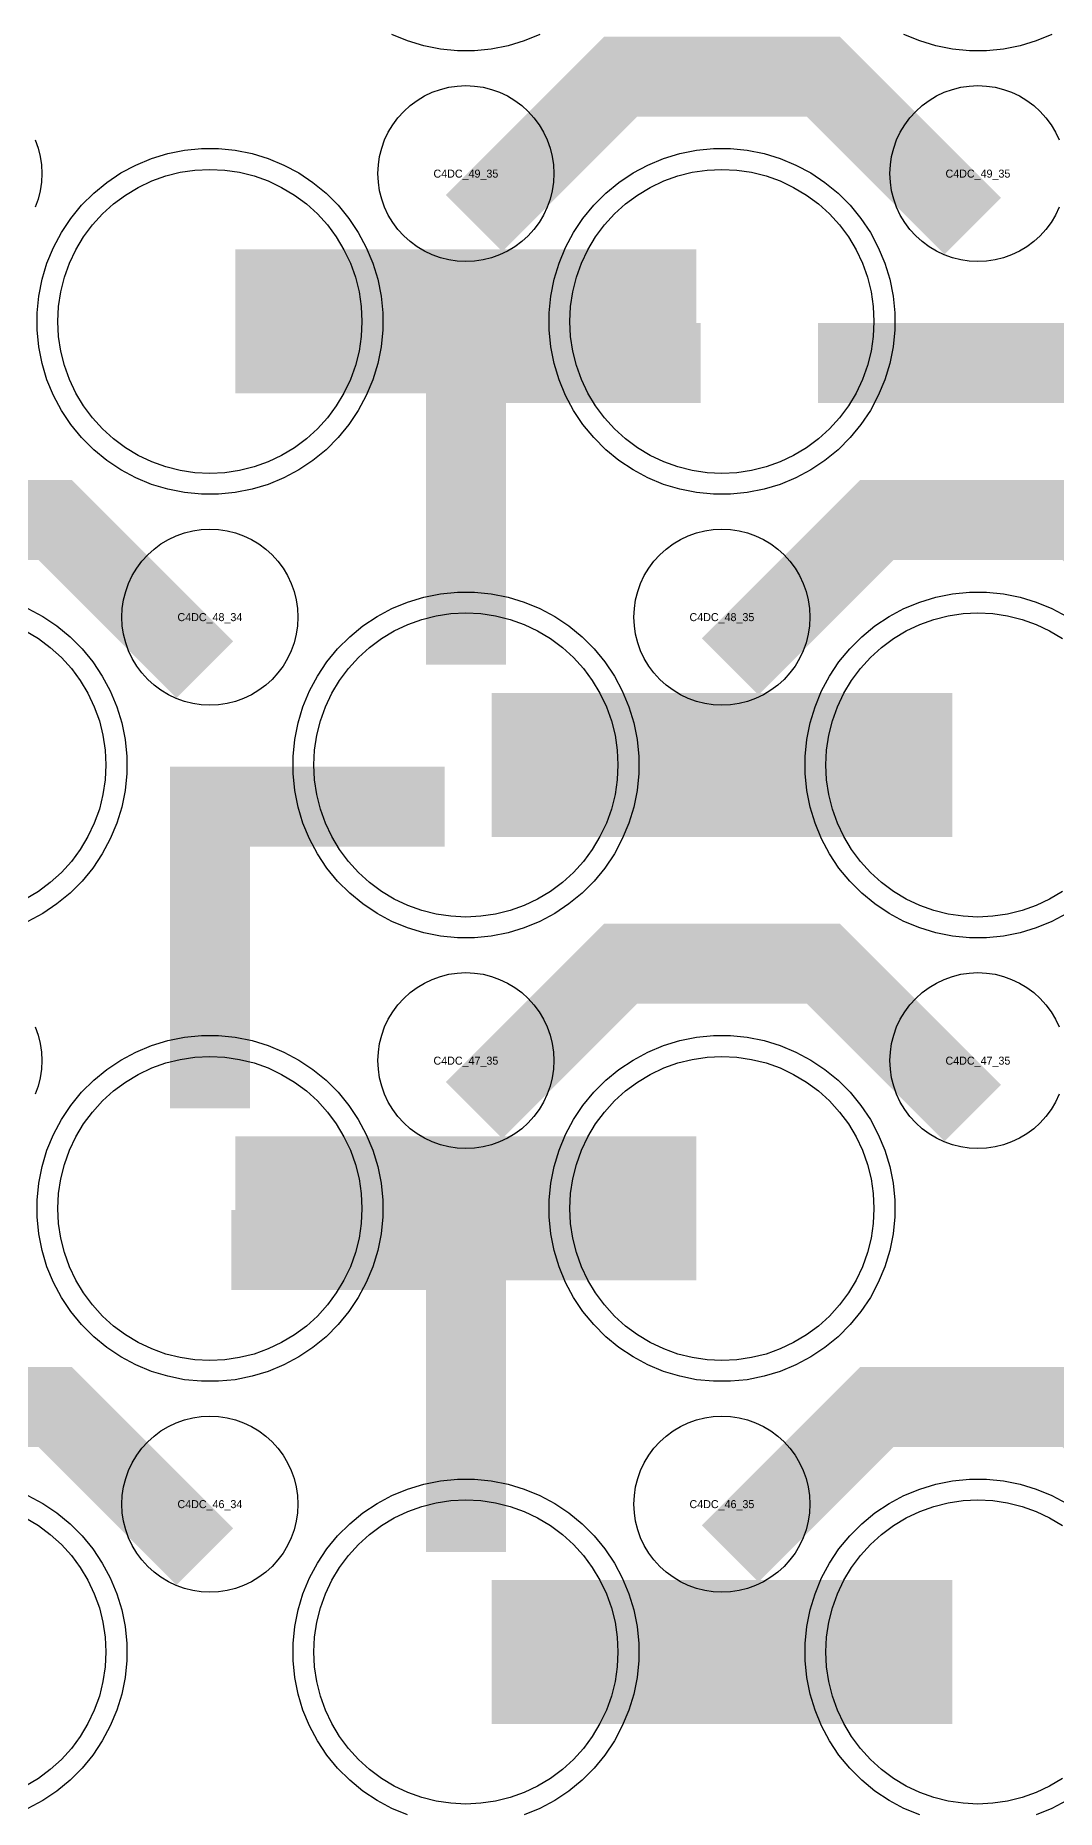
# Model space of a CAD drawing. Extents: x -11880 to 11880, y -14992 to 14992.
# Drawn here: x -934 to -615, y -8515 to -7961 of the extents above; entities that cross this region are included whole.
import ezdxf
from ezdxf.enums import TextEntityAlignment as Align

# ---------------------------------------------------------------- set-up
doc = ezdxf.new("R2010")
doc.units = 0
doc.header["$MEASUREMENT"] = 0
for name, color, linetype in [('GDS_775_DT_237', 138, 'CONTINUOUS'), ('RDL1_FS', 34, 'CONTINUOUS'), ('RDL_BS', 160, 'CONTINUOUS')]:
    doc.layers.add(name, color=color, linetype=linetype)

msp = doc.modelspace()

# ---------------------------------------------------------------- linework, layer by layer
at = {"layer": 'RDL1_FS', "color": 241, "true_color": 0xf7abae}
for points in [[(-880, -8097.434), (-884.657, -8097.205), (-889.268, -8096.521), (-893.791, -8095.389), (-898.181, -8093.817), (-902.395, -8091.825), (-906.395, -8089.427), (-910.14, -8086.649), (-913.594, -8083.519), (-916.724, -8080.065), (-919.502, -8076.32), (-921.9, -8072.32), (-923.892, -8068.106), (-925.464, -8063.716), (-926.596, -8059.193), (-927.28, -8054.582), (-927.509, -8049.925), (-927.28, -8045.268), (-926.596, -8040.657), (-925.464, -8036.134), (-923.892, -8031.744), (-921.9, -8027.53), (-919.502, -8023.53), (-916.724, -8019.785), (-913.594, -8016.331), (-910.14, -8013.201), (-906.395, -8010.423), (-902.395, -8008.025), (-898.181, -8006.033), (-893.791, -8004.461), (-889.268, -8003.329), (-884.657, -8002.645), (-880, -8002.416), (-875.343, -8002.645), (-870.732, -8003.329), (-866.209, -8004.461), (-861.819, -8006.033), (-857.605, -8008.025), (-853.605, -8010.423), (-849.86, -8013.201), (-846.406, -8016.331), (-843.276, -8019.785), (-840.498, -8023.53), (-838.1, -8027.53), (-836.108, -8031.744), (-834.536, -8036.134), (-833.404, -8040.657), (-832.72, -8045.268), (-832.491, -8049.925), (-832.72, -8054.582), (-833.404, -8059.193), (-834.536, -8063.716), (-836.108, -8068.106), (-838.1, -8072.32), (-840.498, -8076.32), (-843.276, -8080.065), (-846.406, -8083.519), (-849.86, -8086.649), (-853.605, -8089.427), (-857.605, -8091.825), (-861.819, -8093.817), (-866.209, -8095.389), (-870.732, -8096.521), (-875.343, -8097.205)], [(-720, -8097.434), (-724.657, -8097.205), (-729.268, -8096.521), (-733.791, -8095.389), (-738.181, -8093.817), (-742.395, -8091.825), (-746.395, -8089.427), (-750.14, -8086.649), (-753.594, -8083.519), (-756.724, -8080.065), (-759.502, -8076.32), (-761.9, -8072.32), (-763.892, -8068.106), (-765.464, -8063.716), (-766.596, -8059.193), (-767.28, -8054.582), (-767.509, -8049.925), (-767.28, -8045.268), (-766.596, -8040.657), (-765.464, -8036.134), (-763.892, -8031.744), (-761.9, -8027.53), (-759.502, -8023.53), (-756.724, -8019.785), (-753.594, -8016.331), (-750.14, -8013.201), (-746.395, -8010.423), (-742.395, -8008.025), (-738.181, -8006.033), (-733.791, -8004.461), (-729.268, -8003.329), (-724.657, -8002.645), (-720, -8002.416), (-715.343, -8002.645), (-710.732, -8003.329), (-706.209, -8004.461), (-701.819, -8006.033), (-697.605, -8008.025), (-693.605, -8010.423), (-689.86, -8013.201), (-686.406, -8016.331), (-683.276, -8019.785), (-680.498, -8023.53), (-678.1, -8027.53), (-676.108, -8031.744), (-674.536, -8036.134), (-673.404, -8040.657), (-672.72, -8045.268), (-672.491, -8049.925), (-672.72, -8054.582), (-673.404, -8059.193), (-674.536, -8063.716), (-676.108, -8068.106), (-678.1, -8072.32), (-680.498, -8076.32), (-683.276, -8080.065), (-686.406, -8083.519), (-689.86, -8086.649), (-693.605, -8089.427), (-697.605, -8091.825), (-701.819, -8093.817), (-706.209, -8095.389), (-710.732, -8096.521), (-715.343, -8097.205)], [(-800, -8235.999), (-804.657, -8235.77), (-809.268, -8235.086), (-813.791, -8233.954), (-818.181, -8232.382), (-822.395, -8230.39), (-826.395, -8227.992), (-830.14, -8225.214), (-833.594, -8222.084), (-836.724, -8218.63), (-839.502, -8214.885), (-841.9, -8210.885), (-843.892, -8206.671), (-845.464, -8202.281), (-846.596, -8197.758), (-847.28, -8193.147), (-847.509, -8188.49), (-847.28, -8183.833), (-846.596, -8179.222), (-845.464, -8174.699), (-843.892, -8170.309), (-841.9, -8166.095), (-839.502, -8162.095), (-836.724, -8158.35), (-833.594, -8154.896), (-830.14, -8151.766), (-826.395, -8148.988), (-822.395, -8146.59), (-818.181, -8144.598), (-813.791, -8143.026), (-809.268, -8141.894), (-804.657, -8141.21), (-800, -8140.981), (-795.343, -8141.21), (-790.732, -8141.894), (-786.209, -8143.026), (-781.819, -8144.598), (-777.605, -8146.59), (-773.605, -8148.988), (-769.86, -8151.766), (-766.406, -8154.896), (-763.276, -8158.35), (-760.498, -8162.095), (-758.1, -8166.095), (-756.108, -8170.309), (-754.536, -8174.699), (-753.404, -8179.222), (-752.72, -8183.833), (-752.491, -8188.49), (-752.72, -8193.147), (-753.404, -8197.758), (-754.536, -8202.281), (-756.108, -8206.671), (-758.1, -8210.885), (-760.498, -8214.885), (-763.276, -8218.63), (-766.406, -8222.084), (-769.86, -8225.214), (-773.605, -8227.992), (-777.605, -8230.39), (-781.819, -8232.382), (-786.209, -8233.954), (-790.732, -8235.086), (-795.343, -8235.77)], [(-880, -8374.564), (-884.657, -8374.335), (-889.268, -8373.651), (-893.791, -8372.519), (-898.181, -8370.947), (-902.395, -8368.955), (-906.395, -8366.557), (-910.14, -8363.779), (-913.594, -8360.649), (-916.724, -8357.195), (-919.502, -8353.45), (-921.9, -8349.45), (-923.892, -8345.236), (-925.464, -8340.846), (-926.596, -8336.323), (-927.28, -8331.712), (-927.509, -8327.055), (-927.28, -8322.398), (-926.596, -8317.787), (-925.464, -8313.264), (-923.892, -8308.874), (-921.9, -8304.66), (-919.502, -8300.66), (-916.724, -8296.915), (-913.594, -8293.461), (-910.14, -8290.331), (-906.395, -8287.553), (-902.395, -8285.155), (-898.181, -8283.163), (-893.791, -8281.591), (-889.268, -8280.459), (-884.657, -8279.775), (-880, -8279.546), (-875.343, -8279.775), (-870.732, -8280.459), (-866.209, -8281.591), (-861.819, -8283.163), (-857.605, -8285.155), (-853.605, -8287.553), (-849.86, -8290.331), (-846.406, -8293.461), (-843.276, -8296.915), (-840.498, -8300.66), (-838.1, -8304.66), (-836.108, -8308.874), (-834.536, -8313.264), (-833.404, -8317.787), (-832.72, -8322.398), (-832.491, -8327.055), (-832.72, -8331.712), (-833.404, -8336.323), (-834.536, -8340.846), (-836.108, -8345.236), (-838.1, -8349.45), (-840.498, -8353.45), (-843.276, -8357.195), (-846.406, -8360.649), (-849.86, -8363.779), (-853.605, -8366.557), (-857.605, -8368.955), (-861.819, -8370.947), (-866.209, -8372.519), (-870.732, -8373.651), (-875.343, -8374.335)], [(-720, -8374.564), (-724.657, -8374.335), (-729.268, -8373.651), (-733.791, -8372.519), (-738.181, -8370.947), (-742.395, -8368.955), (-746.395, -8366.557), (-750.14, -8363.779), (-753.594, -8360.649), (-756.724, -8357.195), (-759.502, -8353.45), (-761.9, -8349.45), (-763.892, -8345.236), (-765.464, -8340.846), (-766.596, -8336.323), (-767.28, -8331.712), (-767.509, -8327.055), (-767.28, -8322.398), (-766.596, -8317.787), (-765.464, -8313.264), (-763.892, -8308.874), (-761.9, -8304.66), (-759.502, -8300.66), (-756.724, -8296.915), (-753.594, -8293.461), (-750.14, -8290.331), (-746.395, -8287.553), (-742.395, -8285.155), (-738.181, -8283.163), (-733.791, -8281.591), (-729.268, -8280.459), (-724.657, -8279.775), (-720, -8279.546), (-715.343, -8279.775), (-710.732, -8280.459), (-706.209, -8281.591), (-701.819, -8283.163), (-697.605, -8285.155), (-693.605, -8287.553), (-689.86, -8290.331), (-686.406, -8293.461), (-683.276, -8296.915), (-680.498, -8300.66), (-678.1, -8304.66), (-676.108, -8308.874), (-674.536, -8313.264), (-673.404, -8317.787), (-672.72, -8322.398), (-672.491, -8327.055), (-672.72, -8331.712), (-673.404, -8336.323), (-674.536, -8340.846), (-676.108, -8345.236), (-678.1, -8349.45), (-680.498, -8353.45), (-683.276, -8357.195), (-686.406, -8360.649), (-689.86, -8363.779), (-693.605, -8366.557), (-697.605, -8368.955), (-701.819, -8370.947), (-706.209, -8372.519), (-710.732, -8373.651), (-715.343, -8374.335)], [(-800, -8513.124), (-804.657, -8512.895), (-809.268, -8512.211), (-813.791, -8511.079), (-818.181, -8509.507), (-822.395, -8507.515), (-826.395, -8505.117), (-830.14, -8502.339), (-833.594, -8499.209), (-836.724, -8495.755), (-839.502, -8492.01), (-841.9, -8488.01), (-843.892, -8483.796), (-845.464, -8479.406), (-846.596, -8474.883), (-847.28, -8470.272), (-847.509, -8465.615), (-847.28, -8460.958), (-846.596, -8456.347), (-845.464, -8451.824), (-843.892, -8447.434), (-841.9, -8443.22), (-839.502, -8439.22), (-836.724, -8435.475), (-833.594, -8432.021), (-830.14, -8428.891), (-826.395, -8426.113), (-822.395, -8423.715), (-818.181, -8421.723), (-813.791, -8420.151), (-809.268, -8419.019), (-804.657, -8418.335), (-800, -8418.106), (-795.343, -8418.335), (-790.732, -8419.019), (-786.209, -8420.151), (-781.819, -8421.723), (-777.605, -8423.715), (-773.605, -8426.113), (-769.86, -8428.891), (-766.406, -8432.021), (-763.276, -8435.475), (-760.498, -8439.22), (-758.1, -8443.22), (-756.108, -8447.434), (-754.536, -8451.824), (-753.404, -8456.347), (-752.72, -8460.958), (-752.491, -8465.615), (-752.72, -8470.272), (-753.404, -8474.883), (-754.536, -8479.406), (-756.108, -8483.796), (-758.1, -8488.01), (-760.498, -8492.01), (-763.276, -8495.755), (-766.406, -8499.209), (-769.86, -8502.339), (-773.605, -8505.117), (-777.605, -8507.515), (-781.819, -8509.507), (-786.209, -8511.079), (-790.732, -8512.211), (-795.343, -8512.895)]]:
    msp.add_lwpolyline(points, close=True, dxfattribs=at)
for points in [[(-871.998, -8049.925, 45, 45, 0), (-799.998, -8049.925, 45, 45, 0)], [(-799.998, -8049.925, 45, 45, 0), (-727.998, -8049.925, 45, 45, 0)], [(-791.998, -8188.49, 45, 45, 0), (-719.998, -8188.49, 45, 45, 0)], [(-719.998, -8188.49, 45, 45, 0), (-647.998, -8188.49, 45, 45, 0)], [(-871.998, -8327.055, 45, 45, 0), (-799.998, -8327.055, 45, 45, 0)], [(-799.998, -8327.055, 45, 45, 0), (-727.998, -8327.055, 45, 45, 0)], [(-791.998, -8465.615, 45, 45, 0), (-719.998, -8465.615, 45, 45, 0)], [(-719.998, -8465.615, 45, 45, 0), (-647.998, -8465.615, 45, 45, 0)]]:
    msp.add_lwpolyline(points, format="xyseb", dxfattribs=at)
for points in [[(-613.605, -8227.992), (-617.605, -8230.39), (-621.819, -8232.382), (-626.209, -8233.954), (-630.732, -8235.086), (-635.343, -8235.77), (-640, -8235.999), (-644.657, -8235.77), (-649.268, -8235.086), (-653.791, -8233.954), (-658.181, -8232.382), (-662.395, -8230.39), (-666.395, -8227.992), (-670.14, -8225.214), (-673.594, -8222.084), (-676.724, -8218.63), (-679.502, -8214.885), (-681.9, -8210.885), (-683.892, -8206.671), (-685.464, -8202.281), (-686.596, -8197.758), (-687.28, -8193.147), (-687.509, -8188.49), (-687.28, -8183.833), (-686.596, -8179.222), (-685.464, -8174.699), (-683.892, -8170.309), (-681.9, -8166.095), (-679.502, -8162.095), (-676.724, -8158.35), (-673.594, -8154.896), (-670.14, -8151.766), (-666.395, -8148.988), (-662.395, -8146.59), (-658.181, -8144.598), (-653.791, -8143.026), (-649.268, -8141.894), (-644.657, -8141.21), (-640, -8140.981), (-635.343, -8141.21), (-630.732, -8141.894), (-626.209, -8143.026), (-621.819, -8144.598), (-617.605, -8146.59), (-613.605, -8148.988)], [(-613.605, -8505.117), (-617.605, -8507.515), (-621.819, -8509.507), (-626.209, -8511.079), (-630.732, -8512.211), (-635.343, -8512.895), (-640, -8513.124), (-644.657, -8512.895), (-649.268, -8512.211), (-653.791, -8511.079), (-658.181, -8509.507), (-662.395, -8507.515), (-666.395, -8505.117), (-670.14, -8502.339), (-673.594, -8499.209), (-676.724, -8495.755), (-679.502, -8492.01), (-681.9, -8488.01), (-683.892, -8483.796), (-685.464, -8479.406), (-686.596, -8474.883), (-687.28, -8470.272), (-687.509, -8465.615), (-687.28, -8460.958), (-686.596, -8456.347), (-685.464, -8451.824), (-683.892, -8447.434), (-681.9, -8443.22), (-679.502, -8439.22), (-676.724, -8435.475), (-673.594, -8432.021), (-670.14, -8428.891), (-666.395, -8426.113), (-662.395, -8423.715), (-658.181, -8421.723), (-653.791, -8420.151), (-649.268, -8419.019), (-644.657, -8418.335), (-640, -8418.106), (-635.343, -8418.335), (-630.732, -8419.019), (-626.209, -8420.151), (-621.819, -8421.723), (-617.605, -8423.715), (-613.605, -8426.113)]]:
    msp.add_lwpolyline(points, dxfattribs=at)
at = {"layer": 'RDL1_FS'}
for points in [[(-937.605, -8146.59), (-933.605, -8148.988), (-929.86, -8151.766), (-926.406, -8154.896), (-923.276, -8158.35), (-920.498, -8162.095), (-918.1, -8166.095), (-916.108, -8170.309), (-914.536, -8174.699), (-913.404, -8179.222), (-912.72, -8183.833), (-912.491, -8188.49), (-912.72, -8193.147), (-913.404, -8197.758), (-914.536, -8202.281), (-916.108, -8206.671), (-918.1, -8210.885), (-920.498, -8214.885), (-923.276, -8218.63), (-926.406, -8222.084), (-929.86, -8225.214), (-933.605, -8227.992), (-937.605, -8230.39)], [(-937.605, -8423.715), (-933.605, -8426.113), (-929.86, -8428.891), (-926.406, -8432.021), (-923.276, -8435.475), (-920.498, -8439.22), (-918.1, -8443.22), (-916.108, -8447.434), (-914.536, -8451.824), (-913.404, -8456.347), (-912.72, -8460.958), (-912.491, -8465.615), (-912.72, -8470.272), (-913.404, -8474.883), (-914.536, -8479.406), (-916.108, -8483.796), (-918.1, -8488.01), (-920.498, -8492.01), (-923.276, -8495.755), (-926.406, -8499.209), (-929.86, -8502.339), (-933.605, -8505.117), (-937.605, -8507.515)]]:
    msp.add_lwpolyline(points, dxfattribs=at)
at = {"layer": 'RDL_BS', "color": 241, "true_color": 0xf7abae}
for points in [[(-776.885, -7960.235), (-781.795, -7962.266), (-786.835, -7963.797), (-792.062, -7964.843), (-797.356, -7965.36), (-802.644, -7965.36), (-807.938, -7964.843), (-813.165, -7963.797), (-818.205, -7962.266), (-823.115, -7960.235)], [(-616.885, -7960.235), (-621.795, -7962.266), (-626.835, -7963.797), (-632.062, -7964.843), (-637.356, -7965.36), (-642.644, -7965.36), (-647.938, -7964.843), (-653.165, -7963.797), (-658.205, -7962.266), (-663.115, -7960.235)], [(-612.223, -8234.873), (-616.885, -8237.365), (-621.795, -8239.396), (-626.835, -8240.927), (-632.062, -8241.973), (-637.356, -8242.49), (-642.644, -8242.49), (-647.938, -8241.973), (-653.165, -8240.927), (-658.205, -8239.396), (-663.115, -8237.365), (-667.777, -8234.873), (-672.191, -8231.926), (-676.292, -8228.564), (-680.074, -8224.782), (-683.436, -8220.681), (-686.383, -8216.267), (-688.875, -8211.605), (-690.906, -8206.695), (-692.437, -8201.655), (-693.483, -8196.428), (-694, -8191.134), (-694, -8185.846), (-693.483, -8180.552), (-692.437, -8175.325), (-690.906, -8170.285), (-688.875, -8165.375), (-686.383, -8160.713), (-683.436, -8156.299), (-680.074, -8152.198), (-676.292, -8148.416), (-672.191, -8145.054), (-667.777, -8142.107), (-663.115, -8139.615), (-658.205, -8137.584), (-653.165, -8136.053), (-647.938, -8135.007), (-642.644, -8134.49), (-637.356, -8134.49), (-632.062, -8135.007), (-626.835, -8136.053), (-621.795, -8137.584), (-616.885, -8139.615), (-612.223, -8142.107)], [(-818.205, -8516.521), (-823.115, -8514.49), (-827.777, -8511.998), (-832.191, -8509.051), (-836.292, -8505.689), (-840.074, -8501.907), (-843.436, -8497.806), (-846.383, -8493.392), (-848.875, -8488.73), (-850.906, -8483.82), (-852.437, -8478.78), (-853.483, -8473.553), (-854, -8468.259), (-854, -8462.971), (-853.483, -8457.677), (-852.437, -8452.45), (-850.906, -8447.41), (-848.875, -8442.5), (-846.383, -8437.838), (-843.436, -8433.424), (-840.074, -8429.323), (-836.292, -8425.541), (-832.191, -8422.179), (-827.777, -8419.232), (-823.115, -8416.74), (-818.205, -8414.709), (-813.165, -8413.178), (-807.938, -8412.132), (-802.644, -8411.615), (-797.356, -8411.615), (-792.062, -8412.132), (-786.835, -8413.178), (-781.795, -8414.709), (-776.885, -8416.74), (-772.223, -8419.232), (-767.809, -8422.179), (-763.708, -8425.541), (-759.926, -8429.323), (-756.564, -8433.424), (-753.617, -8437.838), (-751.125, -8442.5), (-749.094, -8447.41), (-747.563, -8452.45), (-746.517, -8457.677), (-746, -8462.971), (-746, -8468.259), (-746.517, -8473.553), (-747.563, -8478.78), (-749.094, -8483.82), (-751.125, -8488.73), (-753.617, -8493.392), (-756.564, -8497.806), (-759.926, -8501.907), (-763.708, -8505.689), (-767.809, -8509.051), (-772.223, -8511.998), (-776.885, -8514.49), (-781.795, -8516.521)], [(-658.205, -8516.521), (-663.115, -8514.49), (-667.777, -8511.998), (-672.191, -8509.051), (-676.292, -8505.689), (-680.074, -8501.907), (-683.436, -8497.806), (-686.383, -8493.392), (-688.875, -8488.73), (-690.906, -8483.82), (-692.437, -8478.78), (-693.483, -8473.553), (-694, -8468.259), (-694, -8462.971), (-693.483, -8457.677), (-692.437, -8452.45), (-690.906, -8447.41), (-688.875, -8442.5), (-686.383, -8437.838), (-683.436, -8433.424), (-680.074, -8429.323), (-676.292, -8425.541), (-672.191, -8422.179), (-667.777, -8419.232), (-663.115, -8416.74), (-658.205, -8414.709), (-653.165, -8413.178), (-647.938, -8412.132), (-642.644, -8411.615), (-637.356, -8411.615), (-632.062, -8412.132), (-626.835, -8413.178), (-621.795, -8414.709), (-616.885, -8416.74), (-612.223, -8419.232)], [(-612.223, -8511.998), (-616.885, -8514.49), (-621.795, -8516.521)]]:
    msp.add_lwpolyline(points, dxfattribs=at)
at = {"layer": 'RDL_BS'}
for points in [[(-797.438, -8019.239, 25, 25, 0), (-751.623, -7973.424, 25, 25, 0), (-718.07, -7973.424, 25, 25, 0)], [(-641.599, -8020.138, 25, 25, 0), (-688.313, -7973.424, 25, 25, 0), (-718.071, -7973.424, 25, 25, 0)], [(-881.599, -8158.703, 25, 25, 0), (-928.313, -8111.989, 25, 25, 0), (-958.071, -8111.989, 25, 25, 0)], [(-717.438, -8157.804, 25, 25, 0), (-671.623, -8111.989, 25, 25, 0), (-638.07, -8111.989, 25, 25, 0)], [(-561.599, -8158.703, 25, 25, 0), (-608.313, -8111.989, 25, 25, 0), (-638.071, -8111.989, 25, 25, 0)], [(-797.438, -8296.369, 25, 25, 0), (-751.623, -8250.554, 25, 25, 0), (-718.07, -8250.554, 25, 25, 0)], [(-641.599, -8297.268, 25, 25, 0), (-688.313, -8250.554, 25, 25, 0), (-718.071, -8250.554, 25, 25, 0)], [(-881.599, -8435.828, 25, 25, 0), (-928.313, -8389.114, 25, 25, 0), (-958.071, -8389.114, 25, 25, 0)], [(-717.438, -8434.929, 25, 25, 0), (-671.623, -8389.114, 25, 25, 0), (-638.07, -8389.114, 25, 25, 0)], [(-561.599, -8435.828, 25, 25, 0), (-608.313, -8389.114, 25, 25, 0), (-638.071, -8389.114, 25, 25, 0)]]:
    msp.add_lwpolyline(points, format="xyseb", dxfattribs=at)
for points in [[(-800, -8031.231), (-802.693, -8031.099), (-805.365, -8030.703), (-807.984, -8030.046), (-810.519, -8029.139), (-812.956, -8027.987), (-815.28, -8026.594), (-817.443, -8024.991), (-819.442, -8023.179), (-821.254, -8021.18), (-822.857, -8019.017), (-824.25, -8016.693), (-825.402, -8014.256), (-826.309, -8011.721), (-826.966, -8009.102), (-827.362, -8006.43), (-827.494, -8003.737), (-827.362, -8001.044), (-826.966, -7998.372), (-826.309, -7995.753), (-825.402, -7993.218), (-824.25, -7990.781), (-822.857, -7988.457), (-821.254, -7986.294), (-819.442, -7984.295), (-817.443, -7982.483), (-815.28, -7980.88), (-812.956, -7979.487), (-810.519, -7978.335), (-807.984, -7977.428), (-805.365, -7976.771), (-802.693, -7976.375), (-800, -7976.243), (-797.307, -7976.375), (-794.635, -7976.771), (-792.016, -7977.428), (-789.481, -7978.335), (-787.044, -7979.487), (-784.72, -7980.88), (-782.557, -7982.483), (-780.558, -7984.295), (-778.746, -7986.294), (-777.143, -7988.457), (-775.75, -7990.781), (-774.598, -7993.218), (-773.691, -7995.753), (-773.034, -7998.372), (-772.638, -8001.044), (-772.506, -8003.737), (-772.638, -8006.43), (-773.034, -8009.102), (-773.691, -8011.721), (-774.598, -8014.256), (-775.75, -8016.693), (-777.143, -8019.017), (-778.746, -8021.18), (-780.558, -8023.179), (-782.557, -8024.991), (-784.72, -8026.594), (-787.044, -8027.987), (-789.481, -8029.139), (-792.016, -8030.046), (-794.635, -8030.703), (-797.307, -8031.099)], [(-880, -8169.796), (-882.693, -8169.664), (-885.365, -8169.268), (-887.984, -8168.611), (-890.519, -8167.704), (-892.956, -8166.552), (-895.28, -8165.159), (-897.443, -8163.556), (-899.442, -8161.744), (-901.254, -8159.745), (-902.857, -8157.582), (-904.25, -8155.258), (-905.402, -8152.821), (-906.309, -8150.286), (-906.966, -8147.667), (-907.362, -8144.995), (-907.494, -8142.302), (-907.362, -8139.609), (-906.966, -8136.937), (-906.309, -8134.318), (-905.402, -8131.783), (-904.25, -8129.346), (-902.857, -8127.022), (-901.254, -8124.859), (-899.442, -8122.86), (-897.443, -8121.048), (-895.28, -8119.445), (-892.956, -8118.052), (-890.519, -8116.9), (-887.984, -8115.993), (-885.365, -8115.336), (-882.693, -8114.94), (-880, -8114.808), (-877.307, -8114.94), (-874.635, -8115.336), (-872.016, -8115.993), (-869.481, -8116.9), (-867.044, -8118.052), (-864.72, -8119.445), (-862.557, -8121.048), (-860.558, -8122.86), (-858.746, -8124.859), (-857.143, -8127.022), (-855.75, -8129.346), (-854.598, -8131.783), (-853.691, -8134.318), (-853.034, -8136.937), (-852.638, -8139.609), (-852.506, -8142.302), (-852.638, -8144.995), (-853.034, -8147.667), (-853.691, -8150.286), (-854.598, -8152.821), (-855.75, -8155.258), (-857.143, -8157.582), (-858.746, -8159.745), (-860.558, -8161.744), (-862.557, -8163.556), (-864.72, -8165.159), (-867.044, -8166.552), (-869.481, -8167.704), (-872.016, -8168.611), (-874.635, -8169.268), (-877.307, -8169.664)], [(-720, -8169.796), (-722.693, -8169.664), (-725.365, -8169.268), (-727.984, -8168.611), (-730.519, -8167.704), (-732.956, -8166.552), (-735.28, -8165.159), (-737.443, -8163.556), (-739.442, -8161.744), (-741.254, -8159.745), (-742.857, -8157.582), (-744.25, -8155.258), (-745.402, -8152.821), (-746.309, -8150.286), (-746.966, -8147.667), (-747.362, -8144.995), (-747.494, -8142.302), (-747.362, -8139.609), (-746.966, -8136.937), (-746.309, -8134.318), (-745.402, -8131.783), (-744.25, -8129.346), (-742.857, -8127.022), (-741.254, -8124.859), (-739.442, -8122.86), (-737.443, -8121.048), (-735.28, -8119.445), (-732.956, -8118.052), (-730.519, -8116.9), (-727.984, -8115.993), (-725.365, -8115.336), (-722.693, -8114.94), (-720, -8114.808), (-717.307, -8114.94), (-714.635, -8115.336), (-712.016, -8115.993), (-709.481, -8116.9), (-707.044, -8118.052), (-704.72, -8119.445), (-702.557, -8121.048), (-700.558, -8122.86), (-698.746, -8124.859), (-697.143, -8127.022), (-695.75, -8129.346), (-694.598, -8131.783), (-693.691, -8134.318), (-693.034, -8136.937), (-692.638, -8139.609), (-692.506, -8142.302), (-692.638, -8144.995), (-693.034, -8147.667), (-693.691, -8150.286), (-694.598, -8152.821), (-695.75, -8155.258), (-697.143, -8157.582), (-698.746, -8159.745), (-700.558, -8161.744), (-702.557, -8163.556), (-704.72, -8165.159), (-707.044, -8166.552), (-709.481, -8167.704), (-712.016, -8168.611), (-714.635, -8169.268), (-717.307, -8169.664)], [(-800, -8308.361), (-802.693, -8308.229), (-805.365, -8307.833), (-807.984, -8307.176), (-810.519, -8306.269), (-812.956, -8305.117), (-815.28, -8303.724), (-817.443, -8302.121), (-819.442, -8300.309), (-821.254, -8298.31), (-822.857, -8296.147), (-824.25, -8293.823), (-825.402, -8291.386), (-826.309, -8288.851), (-826.966, -8286.232), (-827.362, -8283.56), (-827.494, -8280.867), (-827.362, -8278.174), (-826.966, -8275.502), (-826.309, -8272.883), (-825.402, -8270.348), (-824.25, -8267.911), (-822.857, -8265.587), (-821.254, -8263.424), (-819.442, -8261.425), (-817.443, -8259.613), (-815.28, -8258.01), (-812.956, -8256.617), (-810.519, -8255.465), (-807.984, -8254.558), (-805.365, -8253.901), (-802.693, -8253.505), (-800, -8253.373), (-797.307, -8253.505), (-794.635, -8253.901), (-792.016, -8254.558), (-789.481, -8255.465), (-787.044, -8256.617), (-784.72, -8258.01), (-782.557, -8259.613), (-780.558, -8261.425), (-778.746, -8263.424), (-777.143, -8265.587), (-775.75, -8267.911), (-774.598, -8270.348), (-773.691, -8272.883), (-773.034, -8275.502), (-772.638, -8278.174), (-772.506, -8280.867), (-772.638, -8283.56), (-773.034, -8286.232), (-773.691, -8288.851), (-774.598, -8291.386), (-775.75, -8293.823), (-777.143, -8296.147), (-778.746, -8298.31), (-780.558, -8300.309), (-782.557, -8302.121), (-784.72, -8303.724), (-787.044, -8305.117), (-789.481, -8306.269), (-792.016, -8307.176), (-794.635, -8307.833), (-797.307, -8308.229)], [(-880, -8446.921), (-882.693, -8446.789), (-885.365, -8446.393), (-887.984, -8445.736), (-890.519, -8444.829), (-892.956, -8443.677), (-895.28, -8442.284), (-897.443, -8440.681), (-899.442, -8438.869), (-901.254, -8436.87), (-902.857, -8434.707), (-904.25, -8432.383), (-905.402, -8429.946), (-906.309, -8427.411), (-906.966, -8424.792), (-907.362, -8422.12), (-907.494, -8419.427), (-907.362, -8416.734), (-906.966, -8414.062), (-906.309, -8411.443), (-905.402, -8408.908), (-904.25, -8406.471), (-902.857, -8404.147), (-901.254, -8401.984), (-899.442, -8399.985), (-897.443, -8398.173), (-895.28, -8396.57), (-892.956, -8395.177), (-890.519, -8394.025), (-887.984, -8393.118), (-885.365, -8392.461), (-882.693, -8392.065), (-880, -8391.933), (-877.307, -8392.065), (-874.635, -8392.461), (-872.016, -8393.118), (-869.481, -8394.025), (-867.044, -8395.177), (-864.72, -8396.57), (-862.557, -8398.173), (-860.558, -8399.985), (-858.746, -8401.984), (-857.143, -8404.147), (-855.75, -8406.471), (-854.598, -8408.908), (-853.691, -8411.443), (-853.034, -8414.062), (-852.638, -8416.734), (-852.506, -8419.427), (-852.638, -8422.12), (-853.034, -8424.792), (-853.691, -8427.411), (-854.598, -8429.946), (-855.75, -8432.383), (-857.143, -8434.707), (-858.746, -8436.87), (-860.558, -8438.869), (-862.557, -8440.681), (-864.72, -8442.284), (-867.044, -8443.677), (-869.481, -8444.829), (-872.016, -8445.736), (-874.635, -8446.393), (-877.307, -8446.789)], [(-720, -8446.921), (-722.693, -8446.789), (-725.365, -8446.393), (-727.984, -8445.736), (-730.519, -8444.829), (-732.956, -8443.677), (-735.28, -8442.284), (-737.443, -8440.681), (-739.442, -8438.869), (-741.254, -8436.87), (-742.857, -8434.707), (-744.25, -8432.383), (-745.402, -8429.946), (-746.309, -8427.411), (-746.966, -8424.792), (-747.362, -8422.12), (-747.494, -8419.427), (-747.362, -8416.734), (-746.966, -8414.062), (-746.309, -8411.443), (-745.402, -8408.908), (-744.25, -8406.471), (-742.857, -8404.147), (-741.254, -8401.984), (-739.442, -8399.985), (-737.443, -8398.173), (-735.28, -8396.57), (-732.956, -8395.177), (-730.519, -8394.025), (-727.984, -8393.118), (-725.365, -8392.461), (-722.693, -8392.065), (-720, -8391.933), (-717.307, -8392.065), (-714.635, -8392.461), (-712.016, -8393.118), (-709.481, -8394.025), (-707.044, -8395.177), (-704.72, -8396.57), (-702.557, -8398.173), (-700.558, -8399.985), (-698.746, -8401.984), (-697.143, -8404.147), (-695.75, -8406.471), (-694.598, -8408.908), (-693.691, -8411.443), (-693.034, -8414.062), (-692.638, -8416.734), (-692.506, -8419.427), (-692.638, -8422.12), (-693.034, -8424.792), (-693.691, -8427.411), (-694.598, -8429.946), (-695.75, -8432.383), (-697.143, -8434.707), (-698.746, -8436.87), (-700.558, -8438.869), (-702.557, -8440.681), (-704.72, -8442.284), (-707.044, -8443.677), (-709.481, -8444.829), (-712.016, -8445.736), (-714.635, -8446.393), (-717.307, -8446.789)]]:
    msp.add_lwpolyline(points, close=True, dxfattribs=at)
for points in [[(-614.598, -8014.256), (-615.75, -8016.693), (-617.143, -8019.017), (-618.746, -8021.18), (-620.558, -8023.179), (-622.557, -8024.991), (-624.72, -8026.594), (-627.044, -8027.987), (-629.481, -8029.139), (-632.016, -8030.046), (-634.635, -8030.703), (-637.307, -8031.099), (-640, -8031.231), (-642.693, -8031.099), (-645.365, -8030.703), (-647.984, -8030.046), (-650.519, -8029.139), (-652.956, -8027.987), (-655.28, -8026.594), (-657.443, -8024.991), (-659.442, -8023.179), (-661.254, -8021.18), (-662.857, -8019.017), (-664.25, -8016.693), (-665.402, -8014.256), (-666.309, -8011.721), (-666.966, -8009.102), (-667.362, -8006.43), (-667.494, -8003.737), (-667.362, -8001.044), (-666.966, -7998.372), (-666.309, -7995.753), (-665.402, -7993.218), (-664.25, -7990.781), (-662.857, -7988.457), (-661.254, -7986.294), (-659.442, -7984.295), (-657.443, -7982.483), (-655.28, -7980.88), (-652.956, -7979.487), (-650.519, -7978.335), (-647.984, -7977.428), (-645.365, -7976.771), (-642.693, -7976.375), (-640, -7976.243), (-637.307, -7976.375), (-634.635, -7976.771), (-632.016, -7977.428), (-629.481, -7978.335), (-627.044, -7979.487), (-624.72, -7980.88), (-622.557, -7982.483), (-620.558, -7984.295), (-618.746, -7986.294), (-617.143, -7988.457), (-615.75, -7990.781), (-614.598, -7993.218)], [(-934.598, -7993.218), (-933.691, -7995.753), (-933.034, -7998.372), (-932.638, -8001.044), (-932.506, -8003.737), (-932.638, -8006.43), (-933.034, -8009.102), (-933.691, -8011.721), (-934.598, -8014.256)], [(-936.885, -8139.615), (-932.223, -8142.107), (-927.809, -8145.054), (-923.708, -8148.416), (-919.926, -8152.198), (-916.564, -8156.299), (-913.617, -8160.713), (-911.125, -8165.375), (-909.094, -8170.285), (-907.563, -8175.325), (-906.517, -8180.552), (-906, -8185.846), (-906, -8191.134), (-906.517, -8196.428), (-907.563, -8201.655), (-909.094, -8206.695), (-911.125, -8211.605), (-913.617, -8216.267), (-916.564, -8220.681), (-919.926, -8224.782), (-923.708, -8228.564), (-927.809, -8231.926), (-932.223, -8234.873), (-936.885, -8237.365)], [(-614.598, -8291.386), (-615.75, -8293.823), (-617.143, -8296.147), (-618.746, -8298.31), (-620.558, -8300.309), (-622.557, -8302.121), (-624.72, -8303.724), (-627.044, -8305.117), (-629.481, -8306.269), (-632.016, -8307.176), (-634.635, -8307.833), (-637.307, -8308.229), (-640, -8308.361), (-642.693, -8308.229), (-645.365, -8307.833), (-647.984, -8307.176), (-650.519, -8306.269), (-652.956, -8305.117), (-655.28, -8303.724), (-657.443, -8302.121), (-659.442, -8300.309), (-661.254, -8298.31), (-662.857, -8296.147), (-664.25, -8293.823), (-665.402, -8291.386), (-666.309, -8288.851), (-666.966, -8286.232), (-667.362, -8283.56), (-667.494, -8280.867), (-667.362, -8278.174), (-666.966, -8275.502), (-666.309, -8272.883), (-665.402, -8270.348), (-664.25, -8267.911), (-662.857, -8265.587), (-661.254, -8263.424), (-659.442, -8261.425), (-657.443, -8259.613), (-655.28, -8258.01), (-652.956, -8256.617), (-650.519, -8255.465), (-647.984, -8254.558), (-645.365, -8253.901), (-642.693, -8253.505), (-640, -8253.373), (-637.307, -8253.505), (-634.635, -8253.901), (-632.016, -8254.558), (-629.481, -8255.465), (-627.044, -8256.617), (-624.72, -8258.01), (-622.557, -8259.613), (-620.558, -8261.425), (-618.746, -8263.424), (-617.143, -8265.587), (-615.75, -8267.911), (-614.598, -8270.348)], [(-934.598, -8270.348), (-933.691, -8272.883), (-933.034, -8275.502), (-932.638, -8278.174), (-932.506, -8280.867), (-932.638, -8283.56), (-933.034, -8286.232), (-933.691, -8288.851), (-934.598, -8291.386)], [(-936.885, -8416.74), (-932.223, -8419.232), (-927.809, -8422.179), (-923.708, -8425.541), (-919.926, -8429.323), (-916.564, -8433.424), (-913.617, -8437.838), (-911.125, -8442.5), (-909.094, -8447.41), (-907.563, -8452.45), (-906.517, -8457.677), (-906, -8462.971), (-906, -8468.259), (-906.517, -8473.553), (-907.563, -8478.78), (-909.094, -8483.82), (-911.125, -8488.73), (-913.617, -8493.392), (-916.564, -8497.806), (-919.926, -8501.907), (-923.708, -8505.689), (-927.809, -8509.051), (-932.223, -8511.998), (-936.885, -8514.49)]]:
    msp.add_lwpolyline(points, dxfattribs=at)
at = {"layer": 'RDL_BS', "color": 241, "true_color": 0xf7abae}
for points in [[(-882.644, -8103.925), (-887.938, -8103.408), (-893.165, -8102.362), (-898.205, -8100.831), (-903.115, -8098.8), (-907.777, -8096.308), (-912.191, -8093.361), (-916.292, -8089.999), (-920.074, -8086.217), (-923.436, -8082.116), (-926.383, -8077.702), (-928.875, -8073.04), (-930.906, -8068.13), (-932.437, -8063.09), (-933.483, -8057.863), (-934, -8052.569), (-934, -8047.281), (-933.483, -8041.987), (-932.437, -8036.76), (-930.906, -8031.72), (-928.875, -8026.81), (-926.383, -8022.148), (-923.436, -8017.734), (-920.074, -8013.633), (-916.292, -8009.851), (-912.191, -8006.489), (-907.777, -8003.542), (-903.115, -8001.05), (-898.205, -7999.019), (-893.165, -7997.488), (-887.938, -7996.442), (-882.644, -7995.925), (-877.356, -7995.925), (-872.062, -7996.442), (-866.835, -7997.488), (-861.795, -7999.019), (-856.885, -8001.05), (-852.223, -8003.542), (-847.809, -8006.489), (-843.708, -8009.851), (-839.926, -8013.633), (-836.564, -8017.734), (-833.617, -8022.148), (-831.125, -8026.81), (-829.094, -8031.72), (-827.563, -8036.76), (-826.517, -8041.987), (-826, -8047.281), (-826, -8052.569), (-826.517, -8057.863), (-827.563, -8063.09), (-829.094, -8068.13), (-831.125, -8073.04), (-833.617, -8077.702), (-836.564, -8082.116), (-839.926, -8086.217), (-843.708, -8089.999), (-847.809, -8093.361), (-852.223, -8096.308), (-856.885, -8098.8), (-861.795, -8100.831), (-866.835, -8102.362), (-872.062, -8103.408), (-877.356, -8103.925)], [(-722.644, -8103.925), (-727.938, -8103.408), (-733.165, -8102.362), (-738.205, -8100.831), (-743.115, -8098.8), (-747.777, -8096.308), (-752.191, -8093.361), (-756.292, -8089.999), (-760.074, -8086.217), (-763.436, -8082.116), (-766.383, -8077.702), (-768.875, -8073.04), (-770.906, -8068.13), (-772.437, -8063.09), (-773.483, -8057.863), (-774, -8052.569), (-774, -8047.281), (-773.483, -8041.987), (-772.437, -8036.76), (-770.906, -8031.72), (-768.875, -8026.81), (-766.383, -8022.148), (-763.436, -8017.734), (-760.074, -8013.633), (-756.292, -8009.851), (-752.191, -8006.489), (-747.777, -8003.542), (-743.115, -8001.05), (-738.205, -7999.019), (-733.165, -7997.488), (-727.938, -7996.442), (-722.644, -7995.925), (-717.356, -7995.925), (-712.062, -7996.442), (-706.835, -7997.488), (-701.795, -7999.019), (-696.885, -8001.05), (-692.223, -8003.542), (-687.809, -8006.489), (-683.708, -8009.851), (-679.926, -8013.633), (-676.564, -8017.734), (-673.617, -8022.148), (-671.125, -8026.81), (-669.094, -8031.72), (-667.563, -8036.76), (-666.517, -8041.987), (-666, -8047.281), (-666, -8052.569), (-666.517, -8057.863), (-667.563, -8063.09), (-669.094, -8068.13), (-671.125, -8073.04), (-673.617, -8077.702), (-676.564, -8082.116), (-679.926, -8086.217), (-683.708, -8089.999), (-687.809, -8093.361), (-692.223, -8096.308), (-696.885, -8098.8), (-701.795, -8100.831), (-706.835, -8102.362), (-712.062, -8103.408), (-717.356, -8103.925)], [(-802.644, -8242.49), (-807.938, -8241.973), (-813.165, -8240.927), (-818.205, -8239.396), (-823.115, -8237.365), (-827.777, -8234.873), (-832.191, -8231.926), (-836.292, -8228.564), (-840.074, -8224.782), (-843.436, -8220.681), (-846.383, -8216.267), (-848.875, -8211.605), (-850.906, -8206.695), (-852.437, -8201.655), (-853.483, -8196.428), (-854, -8191.134), (-854, -8185.846), (-853.483, -8180.552), (-852.437, -8175.325), (-850.906, -8170.285), (-848.875, -8165.375), (-846.383, -8160.713), (-843.436, -8156.299), (-840.074, -8152.198), (-836.292, -8148.416), (-832.191, -8145.054), (-827.777, -8142.107), (-823.115, -8139.615), (-818.205, -8137.584), (-813.165, -8136.053), (-807.938, -8135.007), (-802.644, -8134.49), (-797.356, -8134.49), (-792.062, -8135.007), (-786.835, -8136.053), (-781.795, -8137.584), (-776.885, -8139.615), (-772.223, -8142.107), (-767.809, -8145.054), (-763.708, -8148.416), (-759.926, -8152.198), (-756.564, -8156.299), (-753.617, -8160.713), (-751.125, -8165.375), (-749.094, -8170.285), (-747.563, -8175.325), (-746.517, -8180.552), (-746, -8185.846), (-746, -8191.134), (-746.517, -8196.428), (-747.563, -8201.655), (-749.094, -8206.695), (-751.125, -8211.605), (-753.617, -8216.267), (-756.564, -8220.681), (-759.926, -8224.782), (-763.708, -8228.564), (-767.809, -8231.926), (-772.223, -8234.873), (-776.885, -8237.365), (-781.795, -8239.396), (-786.835, -8240.927), (-792.062, -8241.973), (-797.356, -8242.49)], [(-882.644, -8381.055), (-887.938, -8380.538), (-893.165, -8379.492), (-898.205, -8377.961), (-903.115, -8375.93), (-907.777, -8373.438), (-912.191, -8370.491), (-916.292, -8367.129), (-920.074, -8363.347), (-923.436, -8359.246), (-926.383, -8354.832), (-928.875, -8350.17), (-930.906, -8345.26), (-932.437, -8340.22), (-933.483, -8334.993), (-934, -8329.699), (-934, -8324.411), (-933.483, -8319.117), (-932.437, -8313.89), (-930.906, -8308.85), (-928.875, -8303.94), (-926.383, -8299.278), (-923.436, -8294.864), (-920.074, -8290.763), (-916.292, -8286.981), (-912.191, -8283.619), (-907.777, -8280.672), (-903.115, -8278.18), (-898.205, -8276.149), (-893.165, -8274.618), (-887.938, -8273.572), (-882.644, -8273.055), (-877.356, -8273.055), (-872.062, -8273.572), (-866.835, -8274.618), (-861.795, -8276.149), (-856.885, -8278.18), (-852.223, -8280.672), (-847.809, -8283.619), (-843.708, -8286.981), (-839.926, -8290.763), (-836.564, -8294.864), (-833.617, -8299.278), (-831.125, -8303.94), (-829.094, -8308.85), (-827.563, -8313.89), (-826.517, -8319.117), (-826, -8324.411), (-826, -8329.699), (-826.517, -8334.993), (-827.563, -8340.22), (-829.094, -8345.26), (-831.125, -8350.17), (-833.617, -8354.832), (-836.564, -8359.246), (-839.926, -8363.347), (-843.708, -8367.129), (-847.809, -8370.491), (-852.223, -8373.438), (-856.885, -8375.93), (-861.795, -8377.961), (-866.835, -8379.492), (-872.062, -8380.538), (-877.356, -8381.055)], [(-722.644, -8381.055), (-727.938, -8380.538), (-733.165, -8379.492), (-738.205, -8377.961), (-743.115, -8375.93), (-747.777, -8373.438), (-752.191, -8370.491), (-756.292, -8367.129), (-760.074, -8363.347), (-763.436, -8359.246), (-766.383, -8354.832), (-768.875, -8350.17), (-770.906, -8345.26), (-772.437, -8340.22), (-773.483, -8334.993), (-774, -8329.699), (-774, -8324.411), (-773.483, -8319.117), (-772.437, -8313.89), (-770.906, -8308.85), (-768.875, -8303.94), (-766.383, -8299.278), (-763.436, -8294.864), (-760.074, -8290.763), (-756.292, -8286.981), (-752.191, -8283.619), (-747.777, -8280.672), (-743.115, -8278.18), (-738.205, -8276.149), (-733.165, -8274.618), (-727.938, -8273.572), (-722.644, -8273.055), (-717.356, -8273.055), (-712.062, -8273.572), (-706.835, -8274.618), (-701.795, -8276.149), (-696.885, -8278.18), (-692.223, -8280.672), (-687.809, -8283.619), (-683.708, -8286.981), (-679.926, -8290.763), (-676.564, -8294.864), (-673.617, -8299.278), (-671.125, -8303.94), (-669.094, -8308.85), (-667.563, -8313.89), (-666.517, -8319.117), (-666, -8324.411), (-666, -8329.699), (-666.517, -8334.993), (-667.563, -8340.22), (-669.094, -8345.26), (-671.125, -8350.17), (-673.617, -8354.832), (-676.564, -8359.246), (-679.926, -8363.347), (-683.708, -8367.129), (-687.809, -8370.491), (-692.223, -8373.438), (-696.885, -8375.93), (-701.795, -8377.961), (-706.835, -8379.492), (-712.062, -8380.538), (-717.356, -8381.055)]]:
    msp.add_lwpolyline(points, close=True, dxfattribs=at)
for points in [[(-800, -8157.205, 25, 25, 0), (-800, -8050.428, 25, 25, 0)], [(-812.5, -8062.928, 25, 25, 0), (-726.667, -8062.928, 25, 25, 0)], [(-772.944, -8062.928, 25, 25, 0), (-731.74, -8062.928, 25, 25, 0)], [(-689.984, -8062.938, 25, 25, 0), (-580.719, -8062.938, 25, 25, 0)], [(-800, -8080.897, 25, 25, 0), (-800, -8126.517, 25, 25, 0)], [(-880, -8295.77, 25, 25, 0), (-880, -8188.993, 25, 25, 0)], [(-892.5, -8201.493, 25, 25, 0), (-806.667, -8201.493, 25, 25, 0)], [(-852.944, -8201.493, 25, 25, 0), (-811.74, -8201.493, 25, 25, 0)], [(-880, -8219.462, 25, 25, 0), (-880, -8265.082, 25, 25, 0)], [(-800, -8434.335, 25, 25, 0), (-800, -8327.558, 25, 25, 0)], [(-787.5, -8340.058, 25, 25, 0), (-873.333, -8340.058, 25, 25, 0)], [(-827.056, -8340.058, 25, 25, 0), (-868.26, -8340.058, 25, 25, 0)], [(-800, -8358.027, 25, 25, 0), (-800, -8403.647, 25, 25, 0)], [(-609.984, -8478.628, 25, 25, 0), (-500.719, -8478.628, 25, 25, 0)]]:
    msp.add_lwpolyline(points, format="xyseb", dxfattribs=at)

# ---------------------------------------------------------------- texts
at = {"layer": 'GDS_775_DT_237'}
for s, p in [('C4DC_49_35', (-800, -8003.737)), ('C4DC_49_35', (-800, -8003.737)), ('C4DC_49_35', (-640, -8003.737)), ('C4DC_49_35', (-640, -8003.737)), ('C4DC_48_34', (-880, -8142.302)), ('C4DC_48_34', (-880, -8142.302)), ('C4DC_48_35', (-720, -8142.302)), ('C4DC_48_35', (-720, -8142.302)), ('C4DC_47_35', (-800, -8280.867)), ('C4DC_47_35', (-800, -8280.867)), ('C4DC_47_35', (-640, -8280.867)), ('C4DC_47_35', (-640, -8280.867)), ('C4DC_46_34', (-880, -8419.427)), ('C4DC_46_34', (-880, -8419.427)), ('C4DC_46_35', (-720, -8419.427)), ('C4DC_46_35', (-720, -8419.427))]:
    msp.add_text(s, height=2.5, dxfattribs=at).set_placement(p, align=Align.MIDDLE_CENTER)

doc.saveas('drawing.dxf')
